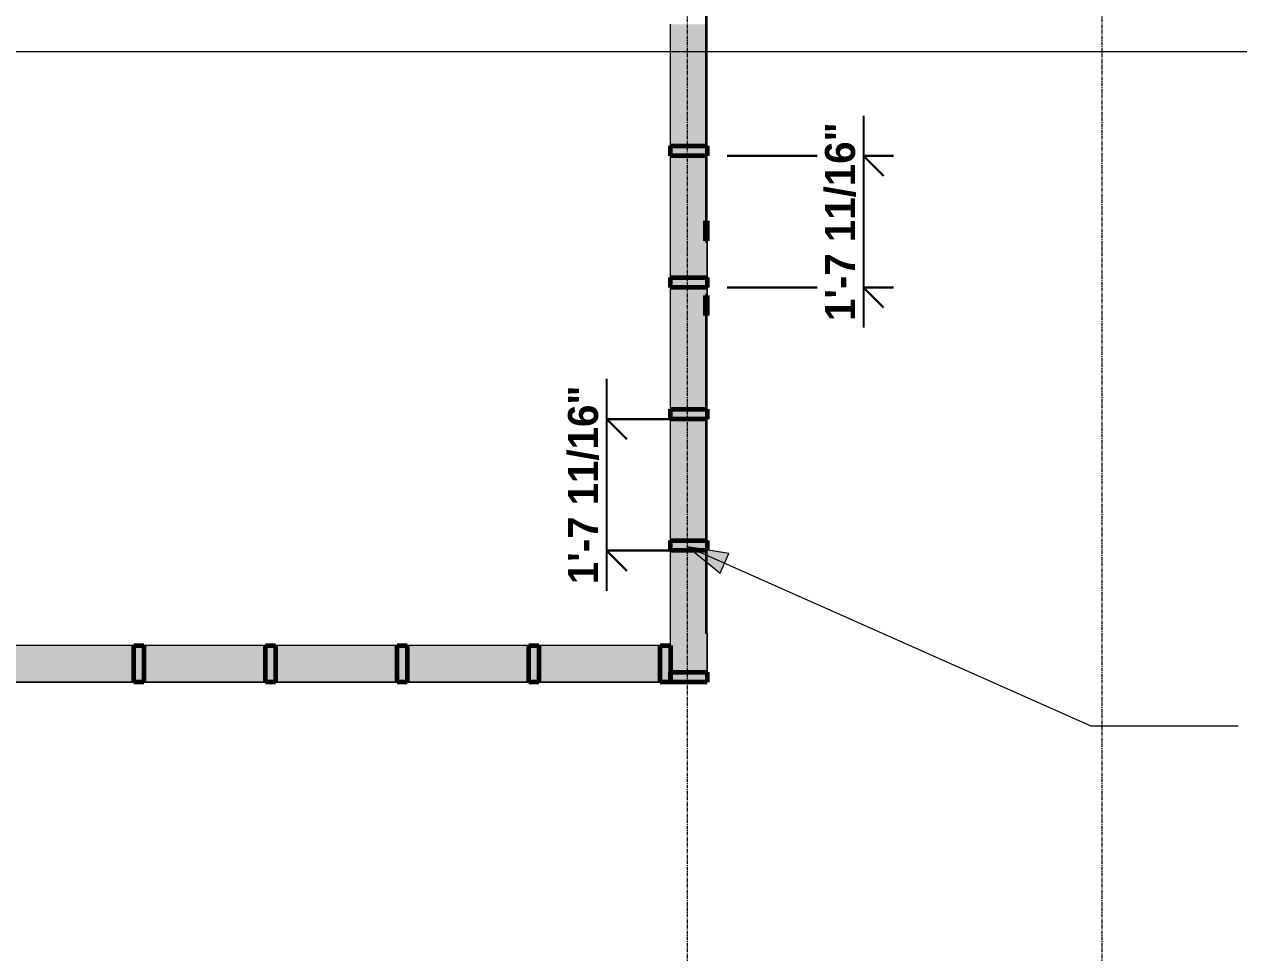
# Model space of a CAD drawing. Header units: inches. Extents: x -3192 to -1737, y 8184 to 9003.
# Drawn here: x -2430.9 to -2249.4, y 8465.4 to 8604.2 of the extents above; entities that cross this region are included whole.
import ezdxf

# ---------------------------------------------------------------- set-up
doc = ezdxf.new("R2010")
doc.units = ezdxf.units.IN
doc.header["$MEASUREMENT"] = 0
doc.linetypes.add('Grid Line 1_2_', pattern=[0.875, 0.5, -0.125, 0.125, -0.125])
for name, color, linetype, lineweight in [('A-ANNO-DIMS-1', 211, 'Continuous', 30), ('A-GLAZ-CWMG', 51, 'Continuous', 9), ('A-GLAZ-CWMG-2', 51, 'Continuous', 60), ('G-ANNO-SYMB', 111, 'Continuous', 9), ('G-ANNO-TEXT', 231, 'Continuous', 9), ('S-BEAM', 12, 'Continuous', 9), ('S-BEAM-2', 193, 'Continuous', 9), ('S-BEAM-3', 12, 'Continuous', 60), ('S-GRID-1', 1, 'Grid Line 1_2_', 9)]:
    doc.layers.add(name, color=color, linetype=linetype, lineweight=lineweight)
doc.layers.add('A-GLAZ-CWMG-1', color=235, linetype='Continuous', lineweight=9, transparency=0.4)
doc.styles.add('Century Gothic_B', font='GOTHICB.TTF', dxfattribs={"height": 4.5})
doc.dimstyles.new('OD__1_16__Tol__', dxfattribs={"dimscale": 12, "dimtxt": 4.698757, "dimasz": 0.5, "dimexe": 0.375, "dimexo": 0.25, "dimgap": 0.0625, "dimtad": 1, "dimdec": 4, "dimrnd": 0.0625, "dimzin": 3, "dimdsep": 46, "dimlunit": 4, "dimtxsty": 'Century Gothic_B', "dimblk1": 'OBLIQUE', "dimblk2": 'OBLIQUE', "dimsah": 1, "dimcen": 0.09, "dimdle": 0.375, "dimazin": 0, "dimtfac": 1, "dimtdec": 4, "dimtix": 1, "dimtmove": 0, "dimatfit": 3, "dimfxl": 1, "dimtvp": 1, "dimtfill": 1, "dimfrac": 2, "dimtolj": 1, "dimtzin": 0, "dimlwd": 30, "dimlwe": 30, "dimarcsym": 2})

# ---------------------------------------------------------------- blocks, each defined once
blk = doc.blocks.new('Rectangular Mullion - Stud - Base_Head-1810184-FRAMING - ROOF')
at = {"layer": 'A-GLAZ-CWMG-1'}
for points in [[(-2328.84, 8507.32), (-2328.84, 8513.09), (-2329.09, 8513.09), (-2329.09, 8525.5), (-2334.34, 8525.5), (-2334.34, 8507.32), (-2329.09, 8507.32)], [(-2328.84, 8505.82), (-2328.84, 8507.32), (-2334.34, 8507.32), (-2334.34, 8505.82)]]:
    blk.add_hatch(color=256, dxfattribs=at).paths.add_polyline_path(points, flags=0)
at = {"layer": 'A-GLAZ-CWMG'}
for p, q in [((-2334.34, 8511.32), (-2334.34, 8525.5)), ((-2334.34, 8511.32), (-2334.34, 8525.5)), ((-2328.84, 8513.09), (-2328.84, 8507.32)), ((-2328.84, 8507.32), (-2328.84, 8513.09)), ((-2334.34, 8507.32), (-2334.34, 8511.32)), ((-2334.34, 8507.32), (-2334.34, 8511.32)), ((-2334.34, 8505.82), (-2334.34, 8507.32)), ((-2334.34, 8505.82), (-2334.34, 8507.32)), ((-2328.84, 8507.32), (-2328.84, 8505.82)), ((-2328.84, 8505.82), (-2328.84, 8507.32)), ((-2328.84, 8505.82), (-2334.34, 8505.82)), ((-2334.34, 8505.82), (-2328.84, 8505.82))]:
    blk.add_line(p, q, dxfattribs=at)
blk = doc.blocks.new('Rectangular Mullion - Stud - Base_Head-1810188-FRAMING - ROOF')
at = {"layer": 'A-GLAZ-CWMG-1'}
for points in [[(-2329.09, 8527), (-2329.09, 8545.19), (-2334.34, 8545.19), (-2334.34, 8527)], [(-2329.09, 8525.5), (-2329.09, 8527), (-2334.34, 8527), (-2334.34, 8525.5)]]:
    blk.add_hatch(color=256, dxfattribs=at).paths.add_polyline_path(points, flags=0)
at = {"layer": 'A-GLAZ-CWMG'}
for p, q in [((-2334.34, 8527), (-2334.34, 8545.19)), ((-2334.34, 8527), (-2334.34, 8545.19)), ((-2334.34, 8525.5), (-2334.34, 8527)), ((-2334.34, 8525.5), (-2334.34, 8527))]:
    blk.add_line(p, q, dxfattribs=at)
blk = doc.blocks.new('Rectangular Mullion - Stud - Base_Head-V1-FRAMING - ROOF')
at = {"layer": 'A-GLAZ-CWMG-1'}
for points in [[(-2334.34, 8546.69), (-2329.09, 8546.69), (-2329.09, 8563.66), (-2328.84, 8563.66), (-2328.84, 8564.87), (-2334.34, 8564.87), (-2334.34, 8560.11)], [(-2329.09, 8545.19), (-2329.09, 8546.69), (-2334.34, 8546.69), (-2334.34, 8545.19)]]:
    blk.add_hatch(color=256, dxfattribs=at).paths.add_polyline_path(points, flags=0)
at = {"layer": 'A-GLAZ-CWMG'}
for p, q in [((-2334.34, 8546.69), (-2334.34, 8564.87)), ((-2334.34, 8546.69), (-2334.34, 8564.87)), ((-2328.84, 8564.87), (-2328.84, 8563.66)), ((-2328.84, 8563.66), (-2328.84, 8564.87)), ((-2334.34, 8545.19), (-2334.34, 8546.69)), ((-2334.34, 8545.19), (-2334.34, 8546.69))]:
    blk.add_line(p, q, dxfattribs=at)
blk = doc.blocks.new('Rectangular Mullion - Stud - Vertical-1966279-FRAMING - ROOF')
at = {"layer": 'A-GLAZ-CWMG'}
for p, q in [((-1.5, 0), (-1.5, -5.5)), ((0, 0), (-1.5, 0)), ((0, -5.5), (0, 0)), ((-1.5, -5.5), (0, -5.5))]:
    blk.add_line(p, q, dxfattribs=at)
blk = doc.blocks.new('Rectangular Mullion - Stud - Vertical-1966617-FRAMING - ROOF')
at = {"layer": 'A-GLAZ-CWMG'}
h = blk.add_hatch(dxfattribs=at)
h.set_pattern_fill('FP_3', color=256, style=0, pattern_type=2)
h.set_pattern_definition([(94.764, (-2426.107, 8424.153), (20.0293162, -264.33073053), [2.89, -286.108]), (78.69, (-2426.347, 8427.033), (14.7692292, 97.846637), [3.671, -118.705]), (45, (-2425.627, 8430.633), (0, 24.00062), [2.715, -31.226]), (43.152, (-2423.707, 8432.553), (358.50590651, 337.59427673), [5.264, -521.098]), (77.005, (-2419.867, 8436.153), (-51.5072332, -215.190878), [3.202, -316.998]), (90, (-2419.147, 8439.273), (-24, 24), [6, -18]), (99.462, (-2419.147, 8445.273), (16.2151408, -121.2976096), [2.92, -143.067]), (95.711, (-2419.627, 8424.153), (19.2491386, -216.4749802), [2.412, -238.785]), (90, (-2419.867, 8426.553), (-24, 24), [3.6, -20.4]), (61.699, (-2419.867, 8430.153), (141.13929466, 265.5406774), [3.544, -350.812]), (37.875, (-2418.187, 8433.273), (-122.5849696, -92.67717717), [5.473, -268.169]), (50.711, (-2413.867, 8436.633), (117.3845733, 146.13938044), [3.411, -337.693]), (83.66, (-2411.707, 8439.273), (18.7314135, 192.5853557), [4.347, -212.983]), (101.889, (-2411.227, 8443.593), (69.58287241, -336.50838353), [4.66, -461.336]), (96.71, (-2412.187, 8424.153), (-26.78553556, 215.67256736), [4.108, -406.706]), (86.633, (-2412.667, 8428.233), (21.19016942, 384.16561013), [4.087, -404.618]), (56.31, (-2412.427, 8432.313), (-35.076419, -40.615467), [4.327, -82.207]), (42.51, (-2410.027, 8435.913), (262.00993717, 242.17158089), [3.907, -386.785]), (75.069, (-2407.147, 8438.553), (69.01056513, 264.79744534), [3.726, -368.854]), (90, (-2406.187, 8442.153), (-24, 24), [2.88, -21.12]), (102.995, (-2406.187, 8445.033), (-51.5072332, 215.190878), [3.202, -316.998]), (90, (-2430.187, 8431.593), (-24, 24), [0.063, -23.937]), (226.848, (-2426.587, 8434.953), (337.59427673, 358.50590651), [5.264, -521.098]), (243.435, (-2406.187, 8431.113), (-4.799914, -33.599609), [2.147, -51.519]), (261.87, (-2407.147, 8429.193), (-17.2798751, -144.9601737), [3.394, -166.312]), (293.199, (-2407.627, 8425.833), (53.7938028, -117.5174286), [1.828, -180.951]), (63.435, (-2426.587, 8434.953), (4.799914, 33.599609), [2.683, -50.982]), (83.29, (-2425.387, 8437.353), (-26.78553556, -215.67256736), [4.108, -406.706]), (100.125, (-2424.907, 8441.433), (-73.66378219, 407.70250838), [6.826, -675.804]), (100.305, (-2428.747, 8424.153), (-28.2248388, 143.232332), [2.683, -265.645]), (74.476, (-2429.227, 8426.793), (-74.47540965, -263.31229919), [4.484, -443.873]), (47.121, (-2428.027, 8431.113), (-289.84112791, -310.28971512), [4.585, -453.934]), (55.305, (-2424.907, 8434.473), (165.50303544, 241.72817335), [3.795, -375.679]), (80.538, (-2422.747, 8437.593), (16.2151408, 121.2976096), [4.38, -141.607]), (96.582, (-2422.027, 8441.913), (46.17851199, -408.21037087), [6.281, -621.859]), (98.13, (-2422.747, 8424.153), (17.2798751, -144.9601737), [3.394, -166.312]), (78.69, (-2423.227, 8427.513), (14.7692292, 97.846637), [3.671, -118.705]), (47.49, (-2422.507, 8431.113), (-242.17158089, -262.00993717), [3.907, -386.785]), (45, (-2419.867, 8433.993), (0, 24.00062), [4.412, -29.529]), (72.646, (-2416.747, 8437.113), (-98.7331841, -311.14572085), [4.023, -398.29]), (93.366, (-2415.547, 8440.953), (21.18346446, -384.16597991), [4.087, -404.618]), (107.103, (-2415.787, 8445.033), (-75.3745247, 238.96152613), [3.264, -323.171]), (98.746, (-2416.747, 8424.153), (-27.60680008, 167.44529743), [3.157, -312.514]), (75.069, (-2417.227, 8427.273), (69.01056513, 264.79744534), [3.726, -368.854]), (57.995, (-2416.267, 8430.873), (-76.3139748, -117.3041158), [4.528, -221.887]), (40.101, (-2413.867, 8434.713), (-313.24407783, -262.52245709), [5.961, -590.186]), (74.055, (-2409.307, 8438.553), (-30.3394132, -94.1891725), [3.494, -171.228]), (96.009, (-2408.347, 8441.913), (-26.49841584, 239.73726688), [4.585, -453.934]), (113.199, (-2408.827, 8446.473), (-53.7938028, 117.5174286), [1.828, -180.951]), (99.462, (-2409.547, 8424.153), (16.2151408, -121.2976096), [2.92, -143.067]), (79.992, (-2410.027, 8427.033), (45.26219381, 264.48359408), [4.143, -410.161]), (52.595, (-2409.307, 8431.113), (238.21694532, 313.36391941), [5.136, -508.486]), (60.945, (-2430.187, 8435.193), (91.9257102, 170.2633483), [2.471, -244.624]), (79.216, (-2428.987, 8437.353), (-74.2040015, -383.5801134), [5.131, -507.931]), (97.125, (-2428.027, 8442.393), (18.0921544, -168.7389667), [5.805, -187.689])])
h.paths.add_polyline_path([(0, 0), (1.5, 0), (1.5, -0.25), (0, -0.25)], flags=0)
for p, q in [((0, -5.5), (0, -0.25)), ((1.5, -0.25), (1.5, -5.5)), ((1.5, -5.5), (0, -5.5))]:
    blk.add_line(p, q, dxfattribs=at)
at = {"layer": 'A-GLAZ-CWMG-2'}
for p, q in [((1.5, 0), (0, 0)), ((0, 0), (0, -5.5)), ((1.5, -5.5), (1.5, 0)), ((0, -5.5), (1.5, -5.5))]:
    blk.add_line(p, q, dxfattribs=at)
blk = doc.blocks.new('Rectangular Mullion - Stud - Vertical-V2-FRAMING - ROOF')
at = {"layer": 'A-GLAZ-CWMG'}
h = blk.add_hatch(dxfattribs=at)
h.set_pattern_fill('FP_4', color=256, style=0, pattern_type=2)
h.set_pattern_definition([(94.764, (-2445.791, 8424.153), (20.0293162, -264.33073053), [2.89, -286.108]), (78.69, (-2446.031, 8427.033), (14.7692292, 97.846637), [3.671, -118.705]), (45, (-2445.311, 8430.633), (0, 24.00062), [2.715, -31.226]), (43.152, (-2443.391, 8432.553), (358.50590651, 337.59427673), [5.264, -521.098]), (77.005, (-2439.551, 8436.153), (-51.5072332, -215.190878), [3.202, -316.998]), (90, (-2438.83, 8439.273), (-24, 24), [6, -18]), (99.462, (-2438.831, 8445.273), (16.2151408, -121.2976096), [2.92, -143.067]), (95.711, (-2439.311, 8424.153), (19.2491386, -216.4749802), [2.412, -238.785]), (90, (-2439.55, 8426.553), (-24, 24), [3.6, -20.4]), (61.699, (-2439.551, 8430.153), (141.13929466, 265.5406774), [3.544, -350.812]), (37.875, (-2437.871, 8433.273), (-122.5849696, -92.67717717), [5.473, -268.169]), (50.711, (-2433.551, 8436.633), (117.3845733, 146.13938044), [3.411, -337.693]), (83.66, (-2431.391, 8439.273), (18.7314135, 192.5853557), [4.347, -212.983]), (101.889, (-2430.911, 8443.593), (69.58287241, -336.50838353), [4.66, -461.336]), (96.71, (-2431.871, 8424.153), (-26.78553556, 215.67256736), [4.108, -406.706]), (86.633, (-2432.351, 8428.233), (21.19016942, 384.16561013), [4.087, -404.618]), (56.31, (-2432.111, 8432.313), (-35.076419, -40.615467), [4.327, -82.207]), (42.51, (-2429.711, 8435.913), (262.00993717, 242.17158089), [3.907, -386.785]), (75.069, (-2426.831, 8438.553), (69.01056513, 264.79744534), [3.726, -368.854]), (90, (-2425.87, 8442.153), (-24, 24), [2.88, -21.12]), (102.995, (-2425.871, 8445.033), (-51.5072332, 215.190878), [3.202, -316.998]), (90, (-2449.87, 8431.593), (-24, 24), [0.063, -23.937]), (226.848, (-2446.271, 8434.953), (337.59427673, 358.50590651), [5.264, -521.098]), (243.435, (-2425.871, 8431.113), (-4.799914, -33.599609), [2.147, -51.519]), (261.87, (-2426.831, 8429.193), (-17.2798751, -144.9601737), [3.394, -166.312]), (293.199, (-2427.311, 8425.833), (53.7938028, -117.5174286), [1.828, -180.951]), (63.435, (-2446.271, 8434.953), (4.799914, 33.599609), [2.683, -50.982]), (83.29, (-2445.071, 8437.353), (-26.78553556, -215.67256736), [4.108, -406.706]), (100.125, (-2444.591, 8441.433), (-73.66378219, 407.70250838), [6.826, -675.804]), (100.305, (-2448.431, 8424.153), (-28.2248388, 143.232332), [2.683, -265.645]), (74.476, (-2448.911, 8426.793), (-74.47540965, -263.31229919), [4.484, -443.873]), (47.121, (-2447.711, 8431.113), (-289.84112791, -310.28971512), [4.585, -453.934]), (55.305, (-2444.591, 8434.473), (165.50303544, 241.72817335), [3.795, -375.679]), (80.538, (-2442.431, 8437.593), (16.2151408, 121.2976096), [4.38, -141.607]), (96.582, (-2441.711, 8441.913), (46.17851199, -408.21037087), [6.281, -621.859]), (98.13, (-2442.431, 8424.153), (17.2798751, -144.9601737), [3.394, -166.312]), (78.69, (-2442.911, 8427.513), (14.7692292, 97.846637), [3.671, -118.705]), (47.49, (-2442.191, 8431.113), (-242.17158089, -262.00993717), [3.907, -386.785]), (45, (-2439.551, 8433.993), (0, 24.00062), [4.412, -29.529]), (72.646, (-2436.431, 8437.113), (-98.7331841, -311.14572085), [4.023, -398.29]), (93.366, (-2435.231, 8440.953), (21.18346446, -384.16597991), [4.087, -404.618]), (107.103, (-2435.471, 8445.033), (-75.3745247, 238.96152613), [3.264, -323.171]), (98.746, (-2436.431, 8424.153), (-27.60680008, 167.44529743), [3.157, -312.514]), (75.069, (-2436.911, 8427.273), (69.01056513, 264.79744534), [3.726, -368.854]), (57.995, (-2435.951, 8430.873), (-76.3139748, -117.3041158), [4.528, -221.887]), (40.101, (-2433.551, 8434.713), (-313.24407783, -262.52245709), [5.961, -590.186]), (74.055, (-2428.991, 8438.553), (-30.3394132, -94.1891725), [3.494, -171.228]), (96.009, (-2428.031, 8441.913), (-26.49841584, 239.73726688), [4.585, -453.934]), (113.199, (-2428.511, 8446.473), (-53.7938028, 117.5174286), [1.828, -180.951]), (99.462, (-2429.231, 8424.153), (16.2151408, -121.2976096), [2.92, -143.067]), (79.992, (-2429.711, 8427.033), (45.26219381, 264.48359408), [4.143, -410.161]), (52.595, (-2428.991, 8431.113), (238.21694532, 313.36391941), [5.136, -508.486]), (60.945, (-2449.871, 8435.193), (91.9257102, 170.2633483), [2.471, -244.624]), (79.216, (-2448.671, 8437.353), (-74.2040015, -383.5801134), [5.131, -507.931]), (97.125, (-2447.711, 8442.393), (18.0921544, -168.7389667), [5.805, -187.689])])
h.paths.add_polyline_path([(0, 0), (1.5, 0), (1.5, -0.25), (0, -0.25)], flags=0)
for p, q in [((0, -5.5), (0, -0.25)), ((1.5, -0.25), (1.5, -5.5)), ((1.5, -5.5), (0, -5.5))]:
    blk.add_line(p, q, dxfattribs=at)
at = {"layer": 'A-GLAZ-CWMG-2'}
for p, q in [((1.5, 0), (0, 0)), ((0, 0), (0, -5.5)), ((1.5, -5.5), (1.5, 0)), ((0, -5.5), (1.5, -5.5))]:
    blk.add_line(p, q, dxfattribs=at)
blk = doc.blocks.new('Rectangular Mullion - Stud - Vertical-V3-FRAMING - ROOF')
at = {"layer": 'A-GLAZ-CWMG'}
for p, q in [((0, -5.5), (0, 0)), ((0, 0), (1.5, 0)), ((1.5, 0), (1.5, -5.5)), ((1.5, -5.5), (0, -5.5))]:
    blk.add_line(p, q, dxfattribs=at)
at = {"layer": 'A-GLAZ-CWMG-2'}
for p, q in [((1.5, 0), (0, 0)), ((0, 0), (0, -5.5)), ((1.5, -5.5), (1.5, 0)), ((0, -5.5), (1.5, -5.5))]:
    blk.add_line(p, q, dxfattribs=at)
blk = doc.blocks.new('Rectangular Mullion - Stud - Base_Head-1810186-FRAMING - ROOF')
at = {"layer": 'A-GLAZ-CWMG-1'}
for points in [[(-2329.09, 8566.37), (-2328.84, 8566.37), (-2328.84, 8571.84), (-2329.09, 8571.84), (-2329.09, 8584.55), (-2334.34, 8584.55), (-2334.34, 8566.37)], [(-2328.84, 8564.87), (-2328.84, 8566.37), (-2334.34, 8566.37), (-2334.34, 8564.87), (-2329.09, 8564.87)]]:
    blk.add_hatch(color=256, dxfattribs=at).paths.add_polyline_path(points, flags=0)
at = {"layer": 'A-GLAZ-CWMG'}
for p, q in [((-2334.34, 8566.37), (-2334.34, 8584.55)), ((-2334.34, 8566.37), (-2334.34, 8584.55)), ((-2328.84, 8571.84), (-2328.84, 8566.37)), ((-2328.84, 8566.37), (-2328.84, 8571.84)), ((-2334.34, 8564.87), (-2334.34, 8566.37)), ((-2334.34, 8564.87), (-2334.34, 8566.37)), ((-2328.84, 8566.37), (-2328.84, 8564.87)), ((-2328.84, 8564.87), (-2328.84, 8566.37))]:
    blk.add_line(p, q, dxfattribs=at)
blk = doc.blocks.new('Rectangular Mullion - Stud - Base_Head-V4-FRAMING - ROOF')
at = {"layer": 'A-GLAZ-CWMG-1'}
for points in [[(-2334.34, 8586.05), (-2329.09, 8586.05), (-2329.09, 8604.24), (-2334.34, 8604.24), (-2334.34, 8597.14)], [(-2329.09, 8584.55), (-2329.09, 8586.05), (-2334.34, 8586.05), (-2334.34, 8584.55)]]:
    blk.add_hatch(color=256, dxfattribs=at).paths.add_polyline_path(points, flags=0)
at = {"layer": 'A-GLAZ-CWMG'}
for p, q in [((-2334.34, 8586.05), (-2334.34, 8604.24)), ((-2334.34, 8586.05), (-2334.34, 8604.24)), ((-2334.34, 8584.55), (-2334.34, 8586.05)), ((-2334.34, 8584.55), (-2334.34, 8586.05))]:
    blk.add_line(p, q, dxfattribs=at)
blk = doc.blocks.new('Rectangular Mullion - Stud - Vertical-1966618-FRAMING - ROOF')
at = {"layer": 'A-GLAZ-CWMG'}
h = blk.add_hatch(dxfattribs=at)
h.set_pattern_fill('FP_5', color=256, style=0, pattern_type=2)
h.set_pattern_definition([(94.764, (-2485.158, 8424.153), (20.0293162, -264.33073053), [2.89, -286.108]), (78.69, (-2485.398, 8427.033), (14.7692292, 97.846637), [3.671, -118.705]), (45, (-2484.678, 8430.633), (0, 24.00062), [2.715, -31.226]), (43.152, (-2482.758, 8432.553), (358.50590651, 337.59427673), [5.264, -521.098]), (77.005, (-2478.918, 8436.153), (-51.5072332, -215.190878), [3.202, -316.998]), (90, (-2478.198, 8439.273), (-24, 24), [6, -18]), (99.462, (-2478.198, 8445.273), (16.2151408, -121.2976096), [2.92, -143.067]), (95.711, (-2478.678, 8424.153), (19.2491386, -216.4749802), [2.412, -238.785]), (90, (-2478.918, 8426.553), (-24, 24), [3.6, -20.4]), (61.699, (-2478.918, 8430.153), (141.13929466, 265.5406774), [3.544, -350.812]), (37.875, (-2477.238, 8433.273), (-122.5849696, -92.67717717), [5.473, -268.169]), (50.711, (-2472.918, 8436.633), (117.3845733, 146.13938044), [3.411, -337.693]), (83.66, (-2470.758, 8439.273), (18.7314135, 192.5853557), [4.347, -212.983]), (101.889, (-2470.278, 8443.593), (69.58287241, -336.50838353), [4.66, -461.336]), (96.71, (-2471.238, 8424.153), (-26.78553556, 215.67256736), [4.108, -406.706]), (86.633, (-2471.718, 8428.233), (21.19016942, 384.16561013), [4.087, -404.618]), (56.31, (-2471.478, 8432.313), (-35.076419, -40.615467), [4.327, -82.207]), (42.51, (-2469.078, 8435.913), (262.00993717, 242.17158089), [3.907, -386.785]), (75.069, (-2466.198, 8438.553), (69.01056513, 264.79744534), [3.726, -368.854]), (90, (-2465.238, 8442.153), (-24, 24), [2.88, -21.12]), (102.995, (-2465.238, 8445.033), (-51.5072332, 215.190878), [3.202, -316.998]), (90, (-2489.238, 8431.593), (-24, 24), [0.063, -23.937]), (226.848, (-2485.638, 8434.953), (337.59427673, 358.50590651), [5.264, -521.098]), (243.435, (-2465.238, 8431.113), (-4.799914, -33.599609), [2.147, -51.519]), (261.87, (-2466.198, 8429.193), (-17.2798751, -144.9601737), [3.394, -166.312]), (293.199, (-2466.678, 8425.833), (53.7938028, -117.5174286), [1.828, -180.951]), (63.435, (-2485.638, 8434.953), (4.799914, 33.599609), [2.683, -50.982]), (83.29, (-2484.438, 8437.353), (-26.78553556, -215.67256736), [4.108, -406.706]), (100.125, (-2483.958, 8441.433), (-73.66378219, 407.70250838), [6.826, -675.804]), (100.305, (-2487.798, 8424.153), (-28.2248388, 143.232332), [2.683, -265.645]), (74.476, (-2488.278, 8426.793), (-74.47540965, -263.31229919), [4.484, -443.873]), (47.121, (-2487.078, 8431.113), (-289.84112791, -310.28971512), [4.585, -453.934]), (55.305, (-2483.958, 8434.473), (165.50303544, 241.72817335), [3.795, -375.679]), (80.538, (-2481.798, 8437.593), (16.2151408, 121.2976096), [4.38, -141.607]), (96.582, (-2481.078, 8441.913), (46.17851199, -408.21037087), [6.281, -621.859]), (98.13, (-2481.798, 8424.153), (17.2798751, -144.9601737), [3.394, -166.312]), (78.69, (-2482.278, 8427.513), (14.7692292, 97.846637), [3.671, -118.705]), (47.49, (-2481.558, 8431.113), (-242.17158089, -262.00993717), [3.907, -386.785]), (45, (-2478.918, 8433.993), (0, 24.00062), [4.412, -29.529]), (72.646, (-2475.798, 8437.113), (-98.7331841, -311.14572085), [4.023, -398.29]), (93.366, (-2474.598, 8440.953), (21.18346446, -384.16597991), [4.087, -404.618]), (107.103, (-2474.838, 8445.033), (-75.3745247, 238.96152613), [3.264, -323.171]), (98.746, (-2475.798, 8424.153), (-27.60680008, 167.44529743), [3.157, -312.514]), (75.069, (-2476.278, 8427.273), (69.01056513, 264.79744534), [3.726, -368.854]), (57.995, (-2475.318, 8430.873), (-76.3139748, -117.3041158), [4.528, -221.887]), (40.101, (-2472.918, 8434.713), (-313.24407783, -262.52245709), [5.961, -590.186]), (74.055, (-2468.358, 8438.553), (-30.3394132, -94.1891725), [3.494, -171.228]), (96.009, (-2467.398, 8441.913), (-26.49841584, 239.73726688), [4.585, -453.934]), (113.199, (-2467.878, 8446.473), (-53.7938028, 117.5174286), [1.828, -180.951]), (99.462, (-2468.598, 8424.153), (16.2151408, -121.2976096), [2.92, -143.067]), (79.992, (-2469.078, 8427.033), (45.26219381, 264.48359408), [4.143, -410.161]), (52.595, (-2468.358, 8431.113), (238.21694532, 313.36391941), [5.136, -508.486]), (60.945, (-2489.238, 8435.193), (91.9257102, 170.2633483), [2.471, -244.624]), (79.216, (-2488.038, 8437.353), (-74.2040015, -383.5801134), [5.131, -507.931]), (97.125, (-2487.078, 8442.393), (18.0921544, -168.7389667), [5.805, -187.689])])
h.paths.add_polyline_path([(0, 0), (1.5, 0), (1.5, -0.25), (0, -0.25)], flags=0)
for p, q in [((0, -5.5), (0, -0.25)), ((1.5, -0.25), (1.5, -5.5)), ((1.5, -5.5), (0, -5.5))]:
    blk.add_line(p, q, dxfattribs=at)
at = {"layer": 'A-GLAZ-CWMG-2'}
for p, q in [((1.5, 0), (0, 0)), ((0, 0), (0, -5.5)), ((1.5, -5.5), (1.5, 0)), ((0, -5.5), (1.5, -5.5))]:
    blk.add_line(p, q, dxfattribs=at)
blk = doc.blocks.new('Rectangular Mullion - Stud - Vertical-1967712-FRAMING - ROOF')
at = {"layer": 'A-GLAZ-CWMG'}
for p, q in [((-1.5, 0), (-1.5, 5.5)), ((-1.5, 5.5), (0, 5.5)), ((0, 5.5), (0, 1.5)), ((0, 0), (-1.5, 0)), ((0, 1.5), (0, 0))]:
    blk.add_line(p, q, dxfattribs=at)
at = {"layer": 'A-GLAZ-CWMG-2'}
for p, q in [((-1.5, 0), (-1.5, 5.5)), ((-1.5, 5.5), (0, 5.5)), ((0, 5.5), (0, 0)), ((0, 0), (-1.5, 0))]:
    blk.add_line(p, q, dxfattribs=at)
blk = doc.blocks.new('Rectangular Mullion - Stud - Base_Head-1967716-FRAMING - ROOF')
at = {"layer": 'A-GLAZ-CWMG-1'}
for points in [[(-2335.84, 8505.82), (-2335.84, 8511.32), (-2354.02, 8511.32), (-2354.02, 8505.82)], [(-2334.34, 8505.82), (-2334.34, 8511.32), (-2335.84, 8511.32), (-2335.84, 8505.82)]]:
    blk.add_hatch(color=256, dxfattribs=at).paths.add_polyline_path(points, flags=0)
at = {"layer": 'A-GLAZ-CWMG'}
for p, q in [((-2354.02, 8511.32), (-2354.14, 8511.32)), ((-2335.84, 8511.32), (-2354.02, 8511.32)), ((-2335.84, 8511.32), (-2354.02, 8511.32)), ((-2334.34, 8511.32), (-2335.84, 8511.32)), ((-2334.34, 8511.32), (-2335.84, 8511.32)), ((-2335.84, 8511.32), (-2335.84, 8505.82)), ((-2334.34, 8507.32), (-2334.34, 8511.32)), ((-2334.34, 8505.82), (-2334.34, 8507.32)), ((-2354.02, 8505.82), (-2354.14, 8505.82)), ((-2354.02, 8505.82), (-2335.84, 8505.82)), ((-2335.84, 8505.82), (-2354.02, 8505.82)), ((-2335.84, 8505.82), (-2334.34, 8505.82)), ((-2335.84, 8505.82), (-2334.34, 8505.82))]:
    blk.add_line(p, q, dxfattribs=at)
blk = doc.blocks.new('Rectangular Mullion - Stud - Base_Head-V7-FRAMING - ROOF')
at = {"layer": 'A-GLAZ-CWMG-1'}
for points in [[(-2355.52, 8505.82), (-2355.52, 8511.32), (-2373.7, 8511.32), (-2373.7, 8505.82)], [(-2355.52, 8505.82), (-2354.14, 8505.82), (-2354.14, 8511.32), (-2355.52, 8511.32)], [(-2354.02, 8505.82), (-2354.02, 8511.32), (-2354.14, 8511.32), (-2354.14, 8505.82)]]:
    blk.add_hatch(color=256, dxfattribs=at).paths.add_polyline_path(points, flags=0)
at = {"layer": 'A-GLAZ-CWMG'}
for p, q in [((-2373.7, 8511.32), (-2373.83, 8511.32)), ((-2355.52, 8511.32), (-2373.7, 8511.32)), ((-2355.52, 8511.32), (-2373.7, 8511.32)), ((-2354.14, 8511.32), (-2355.52, 8511.32)), ((-2354.14, 8511.32), (-2355.52, 8511.32)), ((-2354.02, 8511.32), (-2354.14, 8511.32)), ((-2373.7, 8505.82), (-2373.83, 8505.82)), ((-2373.7, 8505.82), (-2355.52, 8505.82)), ((-2355.52, 8505.82), (-2373.7, 8505.82)), ((-2355.52, 8505.82), (-2354.14, 8505.82)), ((-2354.14, 8505.82), (-2355.52, 8505.82)), ((-2354.14, 8505.82), (-2354.02, 8505.82))]:
    blk.add_line(p, q, dxfattribs=at)
blk = doc.blocks.new('Rectangular Mullion - Stud - Base_Head-V8-FRAMING - ROOF')
at = {"layer": 'A-GLAZ-CWMG-1'}
for points in [[(-2375.2, 8505.82), (-2375.2, 8511.32), (-2393.39, 8511.32), (-2393.39, 8505.82)], [(-2373.83, 8505.82), (-2373.83, 8511.32), (-2375.2, 8511.32), (-2375.2, 8505.82)], [(-2373.83, 8505.82), (-2373.7, 8505.82), (-2373.7, 8511.32), (-2373.83, 8511.32)]]:
    blk.add_hatch(color=256, dxfattribs=at).paths.add_polyline_path(points, flags=0)
at = {"layer": 'A-GLAZ-CWMG'}
for p, q in [((-2393.39, 8511.32), (-2393.51, 8511.32)), ((-2375.2, 8511.32), (-2393.39, 8511.32)), ((-2375.2, 8511.32), (-2393.39, 8511.32)), ((-2373.83, 8511.32), (-2375.2, 8511.32)), ((-2373.83, 8511.32), (-2375.2, 8511.32)), ((-2373.7, 8511.32), (-2373.83, 8511.32)), ((-2393.39, 8505.82), (-2393.51, 8505.82)), ((-2393.39, 8505.82), (-2375.2, 8505.82)), ((-2375.2, 8505.82), (-2393.39, 8505.82)), ((-2375.2, 8505.82), (-2373.83, 8505.82)), ((-2373.83, 8505.82), (-2375.2, 8505.82)), ((-2373.83, 8505.82), (-2373.7, 8505.82))]:
    blk.add_line(p, q, dxfattribs=at)
blk = doc.blocks.new('Structural Framing 17 - Structural Framing 17-1885627-FRAMING - ROOF')
at = {"layer": 'S-BEAM'}
for points in [[(8560.67, 2328.84), (8563.66, 2328.84), (8563.66, 2329.09), (8560.67, 2329.09)], [(8571.84, 2328.84), (8574.83, 2328.84), (8574.83, 2329.09), (8571.84, 2329.09)]]:
    blk.add_hatch(color=256, dxfattribs=at).paths.add_polyline_path(points, flags=0)
at = {"layer": 'S-BEAM-2'}
h = blk.add_hatch(color=256, dxfattribs=at)
h.paths.add_polyline_path([(8513.09, 2329.09), (8513.09, 2328.84), (8525.5, 2328.84), (8525.5, 2329.09)], flags=0)
h.paths.add_polyline_path([(8527, 2329.09), (8527, 2328.84), (8545.19, 2328.84), (8545.19, 2329.09)], flags=0)
h.paths.add_polyline_path([(8546.69, 2329.09), (8546.69, 2328.84), (8560.67, 2328.84), (8560.67, 2329.09), (8560.11, 2329.09)], flags=0)
h = blk.add_hatch(color=256, dxfattribs=at)
h.paths.add_polyline_path([(8574.83, 2328.84), (8584.55, 2328.84), (8584.55, 2329.09), (8574.83, 2329.09)], flags=0)
h.paths.add_polyline_path([(8586.05, 2328.84), (8604.24, 2328.84), (8604.24, 2329.09), (8586.05, 2329.09)], flags=0)
h.paths.add_polyline_path([(8605.74, 2329.09), (8605.74, 2328.84), (8619.82, 2328.84), (8619.82, 2329.09), (8615.65, 2329.09)], flags=0)
at = {"layer": 'S-BEAM'}
for p, q in [((8525.5, 2329.09), (8513.09, 2329.09)), ((8513.09, 2328.84), (8513.09, 2329.09)), ((8513.09, 2328.84), (8525.5, 2328.84)), ((8527, 2329.09), (8525.5, 2329.09)), ((8525.5, 2328.84), (8527, 2328.84)), ((8545.19, 2329.09), (8527, 2329.09)), ((8527, 2328.84), (8545.19, 2328.84)), ((8546.69, 2329.09), (8545.19, 2329.09)), ((8545.19, 2328.84), (8546.69, 2328.84)), ((8560.67, 2329.09), (8546.69, 2329.09)), ((8546.69, 2328.84), (8560.67, 2328.84)), ((8584.55, 2329.09), (8574.83, 2329.09)), ((8574.83, 2328.84), (8584.55, 2328.84)), ((8586.05, 2329.09), (8584.55, 2329.09)), ((8584.55, 2328.84), (8586.05, 2328.84)), ((8604.24, 2329.09), (8586.05, 2329.09)), ((8586.05, 2328.84), (8604.24, 2328.84)), ((8605.74, 2329.09), (8604.24, 2329.09)), ((8604.24, 2328.84), (8605.74, 2328.84)), ((8619.82, 2329.09), (8605.74, 2329.09)), ((8605.74, 2328.84), (8619.82, 2328.84)), ((8621.13, 2329.09), (8619.82, 2329.09)), ((8619.82, 2328.84), (8621.13, 2328.84)), ((8621.32, 2329.09), (8621.13, 2329.09)), ((8621.13, 2328.84), (8621.32, 2328.84)), ((8627.09, 2329.09), (8621.32, 2329.09)), ((8621.32, 2328.84), (8627.09, 2328.84)), ((8627.09, 2329.09), (8627.09, 2328.84))]:
    blk.add_line(p, q, dxfattribs=at)
at = {"layer": 'S-BEAM-3'}
for p, q in [((8560.67, 2329.09), (8563.66, 2329.09)), ((8560.67, 2328.84), (8560.67, 2329.09)), ((8563.66, 2328.84), (8560.67, 2328.84)), ((8563.66, 2329.09), (8563.66, 2328.84)), ((8571.84, 2329.09), (8574.83, 2329.09)), ((8571.84, 2328.84), (8571.84, 2329.09)), ((8574.83, 2328.84), (8571.84, 2328.84)), ((8574.83, 2329.09), (8574.83, 2328.84))]:
    blk.add_line(p, q, dxfattribs=at)
blk = doc.blocks.new('Rectangular Mullion - Stud - Vertical-1966622-FRAMING - ROOF')
at = {"layer": 'A-GLAZ-CWMG-2'}
for p, q in [((-1.5, -5.5), (-1.5, 0)), ((-1.5, 0), (0, 0)), ((0, 0), (0, -5.5)), ((0, -5.5), (-1.5, -5.5))]:
    blk.add_line(p, q, dxfattribs=at)
blk = doc.blocks.new('Rectangular Mullion - Stud - Base_Head-1966582-FRAMING - ROOF')
at = {"layer": 'A-GLAZ-CWMG'}
for p, q in [((-2334.34, 8511.32), (-2334.34, 8525.5)), ((-2334.34, 8511.32), (-2334.34, 8525.5)), ((-2328.84, 8513.09), (-2328.84, 8507.32)), ((-2328.84, 8507.32), (-2328.84, 8513.09)), ((-2334.34, 8507.32), (-2334.34, 8511.32)), ((-2334.34, 8507.32), (-2334.34, 8511.32)), ((-2328.84, 8507.32), (-2334.34, 8507.32)), ((-2334.34, 8507.32), (-2328.84, 8507.32))]:
    blk.add_line(p, q, dxfattribs=at)
blk = doc.blocks.new('Rectangular Mullion - Stud - Base_Head-1966215-FRAMING - ROOF')
at = {"layer": 'A-GLAZ-CWMG'}
for p, q in [((-2334.34, 8527), (-2334.34, 8545.19)), ((-2334.34, 8527), (-2334.34, 8545.19)), ((-2334.34, 8525.5), (-2334.34, 8527)), ((-2334.34, 8525.5), (-2334.34, 8527))]:
    blk.add_line(p, q, dxfattribs=at)
blk = doc.blocks.new('Rectangular Mullion - Stud - Base_Head-V9-FRAMING - ROOF')
at = {"layer": 'A-GLAZ-CWMG'}
for p, q in [((-2334.34, 8546.69), (-2334.34, 8564.87)), ((-2334.34, 8546.69), (-2334.34, 8564.87)), ((-2328.84, 8564.87), (-2328.84, 8563.66)), ((-2328.84, 8563.66), (-2328.84, 8564.87)), ((-2334.34, 8545.19), (-2334.34, 8546.69)), ((-2334.34, 8545.19), (-2334.34, 8546.69))]:
    blk.add_line(p, q, dxfattribs=at)
blk = doc.blocks.new('Rectangular Mullion - Stud - Base_Head-V10-FRAMING - ROOF')
at = {"layer": 'A-GLAZ-CWMG'}
for p, q in [((-2334.34, 8566.37), (-2334.34, 8584.55)), ((-2334.34, 8566.37), (-2334.34, 8584.55)), ((-2328.84, 8571.84), (-2328.84, 8566.37)), ((-2328.84, 8566.37), (-2328.84, 8571.84)), ((-2334.34, 8564.87), (-2334.34, 8566.37)), ((-2334.34, 8564.87), (-2334.34, 8566.37)), ((-2328.84, 8566.37), (-2328.84, 8564.87)), ((-2328.84, 8564.87), (-2328.84, 8566.37))]:
    blk.add_line(p, q, dxfattribs=at)
blk = doc.blocks.new('Rectangular Mullion - Stud - Vertical-1967735-FRAMING - ROOF')
at = {"layer": 'A-GLAZ-CWMG'}
for p, q in [((0.12, 5.5), (0, 5.5)), ((0, 5.5), (0, 0)), ((0.12, 0), (0.12, 5.5)), ((1.5, 5.5), (0.12, 5.5)), ((1.5, 0), (1.5, 5.5)), ((0, 0), (0.12, 0)), ((0.12, 0), (1.5, 0))]:
    blk.add_line(p, q, dxfattribs=at)
at = {"layer": 'A-GLAZ-CWMG-2'}
for p, q in [((1.5, 5.5), (0, 5.5)), ((0, 5.5), (0, 0)), ((1.5, 0), (1.5, 5.5)), ((0, 0), (1.5, 0))]:
    blk.add_line(p, q, dxfattribs=at)
blk = doc.blocks.new('Rectangular Mullion - Stud - Vertical-1967736-FRAMING - ROOF')
at = {"layer": 'A-GLAZ-CWMG'}
for p, q in [((0.12, 5.5), (0, 5.5)), ((0, 5.5), (0, 0)), ((0.12, 0), (0.12, 5.5)), ((1.5, 5.5), (0.12, 5.5)), ((1.5, 0), (1.5, 5.5)), ((0, 0), (0.12, 0)), ((0.12, 0), (1.5, 0))]:
    blk.add_line(p, q, dxfattribs=at)
at = {"layer": 'A-GLAZ-CWMG-2'}
for p, q in [((1.5, 5.5), (0, 5.5)), ((0, 5.5), (0, 0)), ((1.5, 0), (1.5, 5.5)), ((0, 0), (1.5, 0))]:
    blk.add_line(p, q, dxfattribs=at)
blk = doc.blocks.new('Rectangular Mullion - Stud - Vertical-1967737-FRAMING - ROOF')
at = {"layer": 'A-GLAZ-CWMG'}
for p, q in [((0.12, 5.5), (0, 5.5)), ((0, 5.5), (0, 0)), ((0.12, 0), (0.12, 5.5)), ((1.5, 5.5), (0.12, 5.5)), ((1.5, 0), (1.5, 5.5)), ((0, 0), (0.12, 0)), ((0.12, 0), (1.5, 0))]:
    blk.add_line(p, q, dxfattribs=at)
at = {"layer": 'A-GLAZ-CWMG-2'}
for p, q in [((1.5, 5.5), (0, 5.5)), ((0, 5.5), (0, 0)), ((1.5, 0), (1.5, 5.5)), ((0, 0), (1.5, 0))]:
    blk.add_line(p, q, dxfattribs=at)
blk = doc.blocks.new('Rectangular Mullion - Stud - Vertical-1967738-FRAMING - ROOF')
at = {"layer": 'A-GLAZ-CWMG'}
for p, q in [((0.12, 5.5), (0, 5.5)), ((0, 5.5), (0, 0)), ((0.12, 0), (0.12, 5.5)), ((1.5, 5.5), (0.12, 5.5)), ((1.5, 0), (1.5, 5.5)), ((0, 0), (0.12, 0)), ((0.12, 0), (1.5, 0))]:
    blk.add_line(p, q, dxfattribs=at)
at = {"layer": 'A-GLAZ-CWMG-2'}
for p, q in [((1.5, 5.5), (0, 5.5)), ((0, 5.5), (0, 0)), ((1.5, 0), (1.5, 5.5)), ((0, 0), (1.5, 0))]:
    blk.add_line(p, q, dxfattribs=at)
blk = doc.blocks.new('_Oblique')
at = {"color": 0, "linetype": 'ByBlock', "lineweight": -2}
blk.add_line((-0.5, -0.5), (0.5, 0.5), dxfattribs=at)
blk = doc.blocks.new('DIMBLOCK1-FRAMING - ROOF')
at = {"layer": 'A-ANNO-DIMS-1', "color": 0, "lineweight": 30, "transparency": 16777216}
for p, q in [((-2343.86, 8545.19), (-2343.86, 8551.19)), ((-2331.84, 8545.19), (-2348.36, 8545.19)), ((-2343.86, 8545.19), (-2343.86, 8525.5)), ((-2331.84, 8525.5), (-2348.36, 8525.5)), ((-2343.86, 8525.5), (-2343.86, 8519.5))]:
    blk.add_line(p, q, dxfattribs=at)
at = {"layer": 'Defpoints', "color": 0, "transparency": 16777216}
for p in [(-2328.84, 8545.19), (-2328.84, 8525.5)]:
    blk.add_point(p, dxfattribs=at)
at = {"layer": 'A-ANNO-DIMS-1', "color": 0, "lineweight": 30, "transparency": 16777216, "xscale": 5.999999999999999, "yscale": 5.999999999999999, "zscale": 5.999999999999999}
for p, rotation in [((-2343.86, 8545.19), 270), ((-2343.86, 8525.5), 90)]:
    blk.add_blockref('_Oblique', p, dxfattribs=dict(at, rotation=rotation))
at = {"layer": 'A-ANNO-DIMS-1', "color": 0, "transparency": 16777216, "insert": (-2347.33, 8535.34), "char_height": 4.5, "attachment_point": 5, "rotation": 90, "style": 'Century Gothic_B', "bg_fill": 3, "box_fill_scale": 1.25, "bg_fill_color": 256, "bg_fill_true_color": 13158600, "bg_fill_transparency": 0}
blk.add_mtext('\\A1;1\'-7 11/16"', dxfattribs=at)
at = {"layer": 'Defpoints', "color": 0, "transparency": 16777216}
blk.add_point((-2343.86, 8525.5), dxfattribs=at)
blk = doc.blocks.new('DIMBLOCK2-FRAMING - ROOF')
at = {"layer": 'A-ANNO-DIMS-1', "color": 0, "lineweight": 30, "transparency": 16777216}
for p, q in [((-2305.45, 8584.55), (-2305.45, 8590.55)), ((-2325.84, 8584.55), (-2300.95, 8584.55)), ((-2305.45, 8564.87), (-2305.45, 8584.55)), ((-2325.84, 8564.87), (-2300.95, 8564.87)), ((-2305.45, 8564.87), (-2305.45, 8558.87))]:
    blk.add_line(p, q, dxfattribs=at)
at = {"layer": 'Defpoints', "color": 0, "transparency": 16777216}
for p in [(-2328.84, 8584.55), (-2328.84, 8564.87)]:
    blk.add_point(p, dxfattribs=at)
at = {"layer": 'A-ANNO-DIMS-1', "color": 0, "lineweight": 30, "transparency": 16777216, "xscale": 5.999999999999999, "yscale": 5.999999999999999, "zscale": 5.999999999999999}
for p, rotation in [((-2305.45, 8584.55), 270), ((-2305.45, 8564.87), 90)]:
    blk.add_blockref('_Oblique', p, dxfattribs=dict(at, rotation=rotation))
at = {"layer": 'A-ANNO-DIMS-1', "color": 0, "transparency": 16777216, "insert": (-2308.91, 8574.71), "char_height": 4.5, "attachment_point": 5, "rotation": 90, "style": 'Century Gothic_B', "bg_fill": 3, "box_fill_scale": 1.25, "bg_fill_color": 256, "bg_fill_true_color": 13158600, "bg_fill_transparency": 0}
blk.add_mtext('\\A1;1\'-7 11/16"', dxfattribs=at)
at = {"layer": 'Defpoints', "color": 0, "transparency": 16777216}
blk.add_point((-2305.45, 8584.55), dxfattribs=at)

msp = doc.modelspace()

# ---------------------------------------------------------------- hatches: boundary and pattern name
at = {"layer": 'G-ANNO-TEXT'}
msp.add_hatch(color=256, dxfattribs=at).paths.add_polyline_path([(-2331.7071, 8526.06098), (-2326.87725, 8522.15493), (-2325.5713, 8525.09317)], flags=0)

# ---------------------------------------------------------------- linework, layer by layer
at = {"layer": 'G-ANNO-SYMB'}
msp.add_line((-3068.99192, 8600.16698), (-1793.34392, 8600.16698), dxfattribs=at)
at = {"layer": 'G-ANNO-TEXT'}
for p, q in [((-2331.7071, 8526.06098), (-2326.87725, 8522.15493)), ((-2325.5713, 8525.09317), (-2331.7071, 8526.06098)), ((-2331.7071, 8526.06098), (-2271.46175, 8499.28399)), ((-2326.87725, 8522.15493), (-2325.5713, 8525.09317)), ((-2271.46175, 8499.28399), (-2249.44847, 8499.28399))]:
    msp.add_line(p, q, dxfattribs=at)
at = {"layer": 'S-GRID-1'}
for p, q in [((-2331.77418, 8289.59722), (-2331.77418, 8978.71797)), ((-2269.77418, 8289.59722), (-2269.77418, 8978.71797))]:
    msp.add_line(p, q, dxfattribs=at)

# ---------------------------------------------------------------- block references
at = {"layer": 'A-GLAZ-CWMG'}
for name, p in [('Rectangular Mullion - Stud - Base_Head-V4-FRAMING - ROOF', (0, 0)), ('Rectangular Mullion - Stud - Base_Head-1966215-FRAMING - ROOF', (0, 59.05078)), ('Rectangular Mullion - Stud - Base_Head-1810186-FRAMING - ROOF', (0, 0)), ('Rectangular Mullion - Stud - Base_Head-V10-FRAMING - ROOF', (0, 0)), ('Rectangular Mullion - Stud - Base_Head-V1-FRAMING - ROOF', (0, 0)), ('Rectangular Mullion - Stud - Base_Head-V9-FRAMING - ROOF', (0, 0)), ('Rectangular Mullion - Stud - Base_Head-1810188-FRAMING - ROOF', (0, 0)), ('Rectangular Mullion - Stud - Base_Head-1966215-FRAMING - ROOF', (0, 0)), ('Rectangular Mullion - Stud - Base_Head-1810184-FRAMING - ROOF', (0, 0)), ('Rectangular Mullion - Stud - Base_Head-1966582-FRAMING - ROOF', (0, 0)), ('Rectangular Mullion - Stud - Base_Head-V8-FRAMING - ROOF', (-39.36719, 0)), ('Rectangular Mullion - Stud - Base_Head-V8-FRAMING - ROOF', (-19.68359, 0)), ('Rectangular Mullion - Stud - Base_Head-V8-FRAMING - ROOF', (0, 0)), ('Rectangular Mullion - Stud - Base_Head-V7-FRAMING - ROOF', (0, 0)), ('Rectangular Mullion - Stud - Base_Head-1967716-FRAMING - ROOF', (0, 0)), ('Rectangular Mullion - Stud - Vertical-1967712-FRAMING - ROOF', (-2334.33668, 8505.81938))]:
    msp.add_blockref(name, p, dxfattribs=at)
at = {"layer": 'A-GLAZ-CWMG', "extrusion": (0, 0, -1), "rotation": 90.00000000006833}
for name, p in [('Rectangular Mullion - Stud - Vertical-1966618-FRAMING - ROOF', (2328.83668, 8584.55376)), ('Rectangular Mullion - Stud - Vertical-V3-FRAMING - ROOF', (2328.83668, 8564.87016)), ('Rectangular Mullion - Stud - Vertical-V2-FRAMING - ROOF', (2328.83668, 8545.18657)), ('Rectangular Mullion - Stud - Vertical-1966617-FRAMING - ROOF', (2328.83668, 8525.50298))]:
    msp.add_blockref(name, p, dxfattribs=at)
at = {"layer": 'A-GLAZ-CWMG', "extrusion": (0, 0, -1)}
for name, p in [('Rectangular Mullion - Stud - Vertical-1967738-FRAMING - ROOF', (2413.07106, 8505.81938)), ('Rectangular Mullion - Stud - Vertical-1967737-FRAMING - ROOF', (2393.38747, 8505.81938)), ('Rectangular Mullion - Stud - Vertical-1967736-FRAMING - ROOF', (2373.70387, 8505.81938)), ('Rectangular Mullion - Stud - Vertical-1967735-FRAMING - ROOF', (2354.02028, 8505.81938))]:
    msp.add_blockref(name, p, dxfattribs=at)
at = {"layer": 'A-GLAZ-CWMG', "rotation": 269.9999999999317}
for name in ['Rectangular Mullion - Stud - Vertical-1966279-FRAMING - ROOF', 'Rectangular Mullion - Stud - Vertical-1966622-FRAMING - ROOF']:
    msp.add_blockref(name, (-2328.83668, 8505.81938), dxfattribs=at)
at = {"layer": 'S-BEAM', "rotation": 89.9999999999999}
msp.add_blockref('Structural Framing 17 - Structural Framing 17-1885627-FRAMING - ROOF', (0, 0), dxfattribs=at)

# ---------------------------------------------------------------- next in the draw order: dimensions: what is measured, and where the dimension line sits
at = {"layer": 'A-ANNO-DIMS-1'}
for base, p1, p2, picture, middle in [((-2305.4468, 8584.55376), (-2328.83668, 8564.87016), (-2328.83668, 8584.55376), 'DIMBLOCK2-FRAMING - ROOF', (-2308.91179, 8574.71196)), ((-2343.86447, 8525.50298), (-2328.83668, 8545.18657), (-2328.83668, 8525.50298), 'DIMBLOCK1-FRAMING - ROOF', (-2347.32946, 8535.34477))]:
    dim = msp.add_linear_dim(base=base, p1=p1, p2=p2, angle=90, dimstyle='OD__1_16__Tol__', override={"dimpost": '<>', "dimfxl": 19.683594}, dxfattribs=at)
    dim.commit()
    dim.dimension.update_dxf_attribs({"geometry": picture, "text_midpoint": middle})

doc.saveas('drawing.dxf')
